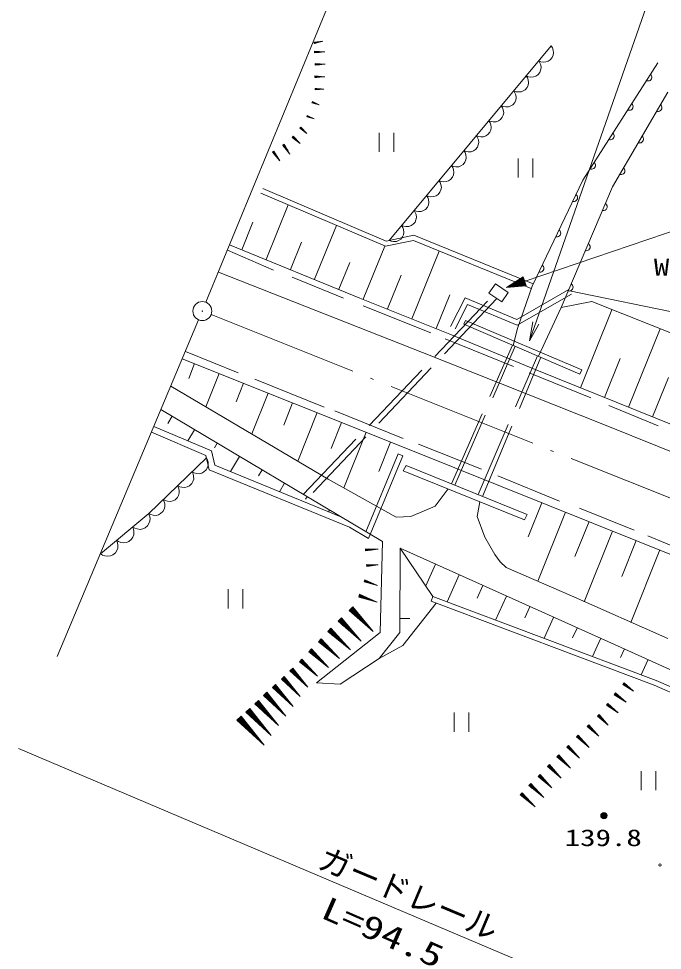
# Model space of a CAD drawing. Units: millimetres, scale not verified. Extents: x -2145 to 637855, y -94315 to 265685.
# Drawn here: x 332757 to 383381, y 153838 to 227151 of the extents above; entities that cross this region are included whole.
import ezdxf
from ezdxf.enums import TextEntityAlignment as Align

# ---------------------------------------------------------------- set-up
doc = ezdxf.new("R2010")
doc.units = ezdxf.units.MM
doc.header["$LTSCALE"] = 1000
doc.linetypes.add('DASHED', pattern=[7.5, 6, -1.5])
doc.linetypes.add('LONG_DASHED_DOTTED', pattern=[15.25, 12, -1.5, 0.25, -1.5])
for name, color, linetype, lineweight in [('M-STR-HTXT', 7, 'Continuous', 13), ('S-BGD', 7, 'Continuous', 13), ('S-BGD-HTXT', 6, 'Continuous', 13), ('S-BMK', 2, 'LONG_DASHED_DOTTED', 13)]:
    doc.layers.add(name, color=color, linetype=linetype, lineweight=lineweight)
doc.styles.add('ＭＳ ゴシック', font='')
doc.styles.get('ＭＳ ゴシック').set_extended_font_data('MS Gothic')

# ---------------------------------------------------------------- blocks, each defined once
blk = doc.blocks.new('open_arrow')
at = {"color": 0, "linetype": 'Continuous', "lineweight": -2}
blk.add_lwpolyline([(7.5, 1.25), (0, 0), (7.5, -1.25)], dxfattribs=at)
blk = doc.blocks.new('BUHIN1')
at = {"color": 2, "linetype": 'Continuous', "lineweight": 13}
for radius in [746, 22.5]:
    blk.add_circle((0, 0), radius, dxfattribs=at)
blk = doc.blocks.new('BUHIN269')
at = {"color": 7, "linetype": 'Continuous', "lineweight": 13}
blk.add_lwpolyline([(129, 271), (181, 219), (218, 162), (253, 82), (258, 7), (246, -66), (206, -150), (157, -204), (96, -248), (11, -273), (-57, -280), (-129, -271)], dxfattribs=at)
blk = doc.blocks.new('BUHIN270')
at = {"color": 7, "linetype": 'Continuous', "lineweight": 13}
blk.add_lwpolyline([(162, 253), (207, 195), (237, 133), (262, 50), (256, -25), (236, -96), (186, -174), (130, -222), (64, -258), (-23, -272), (-92, -271), (-162, -253)], dxfattribs=at)
blk = doc.blocks.new('BUHIN271')
at = {"color": 7, "linetype": 'Continuous', "lineweight": 13}
blk.add_lwpolyline([(117, 276), (171, 227), (211, 171), (250, 93), (257, 18), (249, -55), (212, -141), (166, -197), (107, -244), (23, -272), (-45, -282), (-117, -276)], dxfattribs=at)
blk = doc.blocks.new('BUHIN272')
at = {"color": 7, "linetype": 'Continuous', "lineweight": 13}
blk.add_lwpolyline([(151, 259), (199, 203), (231, 143), (259, 60), (257, -15), (240, -86), (193, -167), (139, -217), (75, -256), (-12, -273), (-81, -274), (-151, -259)], dxfattribs=at)
blk = doc.blocks.new('BUHIN281')
at = {"color": 7, "linetype": 'Continuous', "lineweight": 13}
blk.add_lwpolyline([(-490, -588), (-318, -657), (-144, -682), (81, -675), (259, -604), (418, -503), (570, -321), (641, -145), (679, 43), (645, 265), (586, 429), (490, 588)], dxfattribs=at)
blk = doc.blocks.new('BUHIN282')
at = {"color": 7, "linetype": 'Continuous', "lineweight": 13}
blk.add_lwpolyline([(-633, -529), (-464, -635), (-285, -695), (-45, -731), (158, -691), (346, -614), (543, -450), (652, -278), (728, -86), (735, 157), (704, 341), (633, 529)], dxfattribs=at)
blk = doc.blocks.new('BUHIN283')
at = {"color": 7, "linetype": 'Continuous', "lineweight": 13}
blk.add_lwpolyline([(-568, -547), (-399, -636), (-225, -681), (6, -700), (197, -647), (371, -562), (547, -392), (640, -221), (699, -33), (689, 199), (648, 372), (568, 547)], dxfattribs=at)
blk = doc.blocks.new('BUHIN304')
at = {"color": 7, "linetype": 'Continuous', "lineweight": 13}
blk.add_circle((0, 0), 99.5, dxfattribs=at)
blk = doc.blocks.new('BUHIN313')
at = {"color": 7, "linetype": 'Continuous', "lineweight": 13}
for p, q in [((-192, 182), (-292, 326)), ((-277, 337), (-60, 24)), ((75, -140), (-262, 347)), ((-247, 357), (206, -298)), ((104, -119), (-232, 367)), ((-221, 375), (-5, 62)), ((-105, 242), (-205, 386))]:
    blk.add_line(p, q, dxfattribs=at)
blk.add_lwpolyline([(-313, 330), (256, -370), (-199, 410)], close=True, dxfattribs=at)
blk = doc.blocks.new('BUHIN316')
at = {"color": 7, "linetype": 'Continuous', "lineweight": 13}
for p, q in [((-174, 29), (-283, 71)), ((-279, 83), (-42, -9)), ((94, -49), (-274, 94)), ((-270, 105), (225, -88)), ((102, -27), (-265, 116)), ((-262, 125), (-26, 33)), ((-148, 95), (-257, 137))]:
    blk.add_line(p, q, dxfattribs=at)
blk.add_lwpolyline([(-296, 65), (280, -109), (-263, 152)], close=True, dxfattribs=at)
blk = doc.blocks.new('BUHIN318')
at = {"color": 7, "linetype": 'Continuous', "lineweight": 13}
for p, q in [((-230, 44), (-386, 43)), ((-386, 25), (-48, 28)), ((140, 17), (-386, 13)), ((-386, -3), (322, 3)), ((140, -15), (-386, -19)), ((-386, -35), (-48, -32)), ((-230, -50), (-386, -51))]:
    blk.add_line(p, q, dxfattribs=at)
blk.add_lwpolyline([(-400, -65), (400, 3), (-400, 59)], close=True, dxfattribs=at)
blk = doc.blocks.new('BUHIN340')
at = {"color": 7, "linetype": 'Continuous', "lineweight": 13}
for p, q in [((-379, 225), (-595, 422)), ((-574, 444), (-107, 17)), ((173, -199), (-554, 467)), ((-534, 489), (445, -408)), ((214, -155), (-514, 511)), ((-498, 527), (-31, 99)), ((-260, 355), (-476, 552))]:
    blk.add_line(p, q, dxfattribs=at)
blk.add_lwpolyline([(-632, 421), (553, -506), (-475, 592)], close=True, dxfattribs=at)
blk = doc.blocks.new('BUHIN341')
at = {"color": 7, "linetype": 'Continuous', "lineweight": 13}
for p, q in [((-345, 224), (-539, 416)), ((-519, 436), (-99, 19)), ((154, -192), (-499, 456)), ((-480, 476), (400, -397)), ((194, -153), (-460, 496)), ((-445, 510), (-25, 94)), ((-229, 341), (-423, 533))]:
    blk.add_line(p, q, dxfattribs=at)
blk.add_lwpolyline([(-573, 416), (497, -493), (-421, 570)], close=True, dxfattribs=at)
blk = doc.blocks.new('BUHIN346')
at = {"color": 7, "linetype": 'Continuous', "lineweight": 13}
for p, q in [((-292, 139), (-462, 269)), ((-449, 286), (-79, 5)), ((140, -134), (-436, 304)), ((-423, 321), (353, -268)), ((167, -99), (-409, 339)), ((-399, 352), (-29, 71)), ((-214, 242), (-384, 372))]:
    blk.add_line(p, q, dxfattribs=at)
blk.add_lwpolyline([(-489, 265), (438, -333), (-386, 401)], close=True, dxfattribs=at)
blk = doc.blocks.new('BUHIN254')
at = {"color": 7, "linetype": 'Continuous', "lineweight": 13}
for centre, radius in [((0, 0), 250), ((0, 0), 219), ((0, 0), 188), ((0, 0), 156), ((0, 0), 125), ((0, 0), 93.8), ((0, -1), 62.5), ((0, 0), 31.2)]:
    blk.add_circle(centre, radius, dxfattribs=at)
blk = doc.blocks.new('BUHIN252')
at = {"color": 7, "linetype": 'Continuous', "lineweight": 13}
for p, q in [((-578, 750), (-578, -750)), ((574, -750), (574, 750))]:
    blk.add_line(p, q, dxfattribs=at)

msp = doc.modelspace()

# ---------------------------------------------------------------- linework, layer by layer
at = {"layer": 'M-STR-HTXT'}
msp.add_lwpolyline([(372941, 201786), (384007, 233491), (412006, 233491)], dxfattribs=at)
at = {"layer": 'S-BGD'}
for p, q in [((356138, 225307), (356004, 225280)), ((356007, 225265), (356297, 225323)), ((356461, 225345), (356009, 225254)), ((356012, 225241), (356619, 225362)), ((356466, 225317), (356015, 225227)), ((356018, 225213), (356308, 225271)), ((356154, 225226), (356020, 225199)), ((361893, 209703), (374637, 225003)), ((377115, 214432), (383034, 223673)), ((356219, 221648), (356083, 221647)), ((356083, 221631), (356379, 221633)), ((356543, 221624), (356083, 221621)), ((356083, 221607), (356702, 221611)), ((356543, 221596), (356083, 221593)), ((356083, 221579), (356379, 221581)), ((356220, 221566), (356083, 221565)), ((379457, 213921), (383813, 221370)), ((354989, 218447), (354887, 218537)), ((354896, 218547), (355119, 218353)), ((355252, 218255), (354905, 218558)), ((354914, 218568), (355381, 218161)), ((355270, 218276), (354923, 218579)), ((354930, 218587), (355153, 218392)), ((355043, 218509), (354941, 218599)), ((354393, 217702), (354276, 217805)), ((354286, 217817), (354541, 217595)), ((354693, 217483), (354297, 217829)), ((354307, 217841), (354841, 217375)), ((354714, 217507), (354318, 217853)), ((354326, 217862), (354580, 217640)), ((354455, 217773), (354337, 217875)), ((373143, 206098), (377115, 214432)), ((361608, 209235), (351793, 213413)), ((351950, 213781), (361649, 209652)), ((375426, 204412), (379457, 213921)), ((352213, 208191), (353958, 212492)), ((350301, 208967), (351180, 211133)), ((356036, 206640), (357754, 210876)), ((363803, 209693), (361608, 209235)), ((361649, 209652), (363841, 210109)), ((373073, 205911), (363803, 209693)), ((363841, 210109), (373225, 206282)), ((359580, 205158), (349346, 209354)), ((354124, 207416), (354990, 209550)), ((359859, 205089), (361551, 209260)), ((349174, 208937), (352789, 207367)), ((363682, 203538), (365841, 208861)), ((357947, 205865), (358800, 207966)), ((348463, 207206), (364523, 200888)), ((354263, 206802), (358317, 205156)), ((361770, 204314), (362851, 206977)), ((369743, 205553), (370248, 206289)), ((370248, 206289), (371256, 205598)), ((371991, 202777), (373143, 206098)), ((365593, 202763), (366672, 205423)), ((370751, 204862), (369743, 205553)), ((371256, 205598), (370751, 204862)), ((371946, 203476), (376039, 205825)), ((376238, 205478), (371974, 203031)), ((386494, 203586), (376069, 205745)), ((366661, 202330), (359580, 205158)), ((366731, 202929), (367871, 205178)), ((368060, 204665), (367088, 202748)), ((367871, 205178), (371946, 203476)), ((371974, 203031), (368060, 204665)), ((375426, 204412), (377824, 204895)), ((377824, 204895), (391114, 199624)), ((359841, 204542), (365177, 202428)), ((373648, 200581), (375426, 204412)), ((376945, 198099), (379418, 204227)), ((367768, 203106), (367893, 203410)), ((376894, 199187), (367768, 203106)), ((367893, 203410), (377037, 199509)), ((371646, 201441), (371991, 202777)), ((380718, 196576), (383205, 202737)), ((366308, 201962), (371669, 199775)), ((373383, 199534), (366661, 202330)), ((345869, 200964), (350019, 199288)), ((364523, 200888), (378955, 195132)), ((345629, 200392), (363339, 193307)), ((378832, 197337), (380072, 200410)), ((346593, 200007), (346129, 198847)), ((384636, 195001), (373383, 199534)), ((377037, 199509), (376894, 199187)), ((348521, 199236), (347473, 196618)), ((356781, 196569), (351344, 198778)), ((372897, 199283), (377767, 197313)), ((382605, 195814), (383852, 198904)), ((357110, 190920), (344727, 198242)), ((350448, 198464), (349865, 197007)), ((352376, 197693), (351090, 194480)), ((354303, 196922), (353601, 195166)), ((379168, 196699), (383055, 195102)), ((343947, 196386), (361377, 185999)), ((344831, 195859), (344497, 195297)), ((356231, 196151), (354706, 192341)), ((362999, 194123), (357631, 196298)), ((343392, 195062), (347913, 193140)), ((358158, 195380), (357336, 193326)), ((378955, 195132), (404987, 184689)), ((347485, 192778), (343196, 194602)), ((346599, 194805), (346073, 193922)), ((360086, 194609), (358335, 190233)), ((348368, 193752), (348153, 193392)), ((362013, 193838), (361087, 191523)), ((369155, 191710), (364194, 193681)), ((347913, 193140), (348180, 192016)), ((360065, 186781), (362593, 192913)), ((362593, 192913), (362963, 192760)), ((363339, 193307), (374494, 188822)), ((342987, 188220), (347529, 192593)), ((347753, 191651), (347485, 192778)), ((350136, 192698), (349426, 191506)), ((362963, 192760), (360272, 186234)), ((358789, 187131), (347753, 191651)), ((348180, 192016), (358092, 187956)), ((351904, 191644), (351628, 191181)), ((363005, 191564), (363237, 191987)), ((372543, 187715), (363005, 191564)), ((363237, 191987), (372755, 188138)), ((362459, 187920), (357110, 190920)), ((375305, 189196), (370446, 191167)), ((353672, 190591), (353277, 189928)), ((366528, 190143), (365504, 188797)), ((355440, 189537), (355322, 189338)), ((357208, 188483), (357129, 188351)), ((365504, 188797), (363594, 187971)), ((369025, 189135), (368821, 187969)), ((373895, 189065), (372819, 186379)), ((374494, 188822), (390193, 182521)), ((381155, 186895), (376873, 188628)), ((339187, 185046), (342987, 188220)), ((363594, 187971), (362459, 187920)), ((368821, 187969), (369413, 186341)), ((372755, 188138), (372543, 187715)), ((375754, 188320), (373576, 182881)), ((358789, 187131), (360272, 186234)), ((377613, 187576), (376510, 184823)), ((369413, 186341), (370217, 184988)), ((379471, 186831), (377240, 181258)), ((387271, 184346), (382242, 186453)), ((361377, 185999), (361178, 178838)), ((362742, 178858), (362771, 185486)), ((362771, 185486), (379624, 177912)), ((365341, 181686), (362771, 185486)), ((381330, 186087), (380201, 183267)), ((360248, 185420), (360053, 185407)), ((360055, 185384), (360476, 185413)), ((360712, 185414), (360056, 185369)), ((360057, 185349), (360940, 185409)), ((360714, 185374), (360059, 185330)), ((360060, 185310), (360481, 185338)), ((360256, 185303), (360061, 185290)), ((370217, 184988), (370618, 184417)), ((383189, 185342), (380903, 179636)), ((360316, 184182), (360141, 184170)), ((360734, 184177), (360143, 184137)), ((360143, 184150), (360522, 184176)), ((360145, 184119), (360939, 184172)), ((360736, 184141), (360146, 184101)), ((360147, 184083), (360526, 184108)), ((360323, 184077), (360148, 184065)), ((365551, 184228), (364778, 182519)), ((370618, 184417), (371105, 183972)), ((367404, 183389), (366445, 181270)), ((371105, 183972), (376237, 181747)), ((360151, 182772), (359949, 182844)), ((359956, 182864), (360394, 182708)), ((360645, 182642), (359964, 182885)), ((359971, 182906), (360888, 182578)), ((360660, 182683), (359978, 182927)), ((359984, 182942), (360422, 182786)), ((360194, 182893), (359992, 182965)), ((369258, 182550), (368805, 181550)), ((359866, 181717), (359591, 181816)), ((359807, 181551), (359532, 181650)), ((359542, 181678), (360138, 181465)), ((360481, 181374), (359552, 181706)), ((359562, 181734), (360812, 181288)), ((360501, 181431), (359572, 181763)), ((359579, 181784), (360176, 181571)), ((362981, 177837), (365591, 181165)), ((365341, 181686), (365200, 181312)), ((382739, 174695), (365200, 181312)), ((365341, 181686), (382889, 175066)), ((371111, 181711), (370260, 179830)), ((376237, 181747), (383803, 178368)), ((359155, 180237), (358815, 180585)), ((358850, 180620), (359588, 179865)), ((360034, 179479), (358886, 180655)), ((358922, 180690), (360467, 179107)), ((360106, 179549), (358958, 180725)), ((358984, 180751), (359722, 179996)), ((359365, 180442), (359025, 180791)), ((372965, 180872), (372566, 179991)), ((358261, 179408), (357934, 179743)), ((357968, 179776), (358676, 179051)), ((359105, 178681), (358002, 179810)), ((358037, 179844), (359521, 178324)), ((359173, 178748), (358071, 179877)), ((358097, 179902), (358805, 179177)), ((358463, 179605), (358136, 179940)), ((362747, 179963), (363531, 179959)), ((374818, 180033), (374075, 178391)), ((357447, 178619), (357119, 178925)), ((357151, 178959), (357860, 178295)), ((358287, 177960), (357182, 178993)), ((357213, 179026), (358700, 177636)), ((358349, 178027), (357245, 179060)), ((357268, 179085), (357978, 178421)), ((357631, 178817), (357304, 179123)), ((376672, 179194), (376327, 178433)), ((361178, 178838), (356171, 174876)), ((357454, 177238), (356446, 178181)), ((356474, 178212), (357832, 176942)), ((357512, 177299), (356503, 178242)), ((356525, 178265), (357173, 177659)), ((356856, 178020), (356557, 178300)), ((361121, 176810), (362742, 178858)), ((378525, 178355), (377890, 176952)), ((355700, 177430), (356993, 176221)), ((356688, 176561), (355727, 177459)), ((355748, 177481), (356365, 176904)), ((356063, 177247), (355779, 177514)), ((356687, 177840), (356388, 178119)), ((356417, 178150), (357065, 177544)), ((361121, 176810), (362981, 177837)), ((379624, 177912), (394280, 171223)), ((380379, 177516), (380088, 176874)), ((355288, 176451), (355032, 176691)), ((355903, 177076), (355618, 177342)), ((355645, 177371), (356263, 176794)), ((356633, 176502), (355673, 177400)), ((358049, 174790), (361121, 176810)), ((354271, 175957), (354818, 175369)), ((354555, 175715), (354303, 175986)), ((355144, 176296), (354887, 176536)), ((354912, 176562), (355467, 176043)), ((355801, 175780), (354936, 176589)), ((354961, 176615), (356125, 175527)), ((355850, 175833), (354986, 176641)), ((355004, 176661), (355560, 176142)), ((382232, 176677), (381705, 175513)), ((354428, 174258), (353532, 175221)), ((353561, 175248), (354767, 173952)), ((354486, 174313), (353591, 175275)), ((353612, 175296), (354188, 174677)), ((353911, 175041), (353645, 175326)), ((354392, 175563), (354139, 175834)), ((354167, 175860), (354714, 175272)), ((355046, 174971), (354195, 175886)), ((354223, 175912), (355368, 174681)), ((355102, 175023), (354251, 175938)), ((353062, 174216), (352770, 174530)), ((352802, 174560), (353436, 173879)), ((353820, 173531), (352835, 174590)), ((352867, 174620), (354193, 173194)), ((353884, 173590), (352899, 174649)), ((352923, 174672), (353556, 173991)), ((353252, 174392), (352959, 174706)), ((353739, 174881), (353473, 175166)), ((353503, 175193), (354078, 174575)), ((356171, 174876), (358049, 174790)), ((380451, 174652), (380296, 174770)), ((380308, 174785), (380644, 174530)), ((380843, 174404), (380320, 174801)), ((380332, 174817), (381037, 174282)), ((380867, 174435), (380344, 174833)), ((380353, 174845), (380689, 174590)), ((380522, 174745), (380367, 174863)), ((392653, 170414), (382739, 174695)), ((382889, 175066), (392812, 170781)), ((352386, 173550), (352067, 173893)), ((352102, 173926), (352793, 173183)), ((353212, 172803), (352137, 173958)), ((352172, 173991), (353619, 172436)), ((353282, 172868), (352208, 174024)), ((352234, 174048), (352925, 173306)), ((352592, 173742), (352273, 174085)), ((351733, 172868), (351401, 173225)), ((351438, 173259), (352157, 172486)), ((352594, 172090), (351474, 173293)), ((351511, 173327), (353018, 171707)), ((352667, 172158), (351547, 173361)), ((351575, 173387), (352294, 172614)), ((351948, 173068), (351616, 173425)), ((351056, 172203), (350698, 172588)), ((350737, 172625), (351514, 171790)), ((351986, 171362), (350777, 172662)), ((350816, 172699), (352444, 170949)), ((352065, 171436), (350856, 172736)), ((350886, 172763), (351663, 171928)), ((351289, 172419), (350930, 172805)), ((378322, 172289), (378656, 171966)), ((378857, 171802), (378338, 172305)), ((378353, 172321), (379052, 171643)), ((378887, 171833), (378368, 172337)), ((378380, 172349), (378713, 172025)), ((378551, 172217), (378397, 172366)), ((350380, 171538), (349995, 171952)), ((350037, 171991), (350872, 171094)), ((351378, 170635), (350080, 172031)), ((350122, 172070), (351870, 170191)), ((351463, 170714), (350164, 172110)), ((350196, 172139), (351031, 171242)), ((350629, 171770), (350244, 172184)), ((378461, 172124), (378307, 172274)), ((377654, 171288), (377486, 171451)), ((377503, 171468), (377867, 171115)), ((378086, 170936), (377520, 171485)), ((377536, 171502), (378299, 170763)), ((378119, 170970), (377553, 171520)), ((377565, 171533), (377929, 171180)), ((377752, 171389), (377584, 171552)), ((376847, 170451), (376665, 170628)), ((376683, 170646), (377078, 170264)), ((377315, 170070), (376701, 170665)), ((376720, 170684), (377545, 169883)), ((377351, 170107), (376738, 170702)), ((376751, 170716), (377145, 170334)), ((376954, 170561), (376772, 170737)), ((376082, 169639), (375902, 169817)), ((375920, 169836), (376310, 169449)), ((376545, 169252), (375938, 169854)), ((375957, 169873), (376773, 169063)), ((376582, 169289), (375975, 169891)), ((375989, 169905), (376379, 169518)), ((376189, 169747), (376009, 169926))]:
    msp.add_line(p, q, dxfattribs=at)
at = {"layer": 'S-BGD', "linetype": 'DASHED'}
for p, q in [((355139, 189716), (370044, 205347)), ((370365, 205127), (355547, 189473)), ((366802, 190546), (371586, 201466)), ((367069, 190438), (371803, 201373)), ((368891, 189701), (373554, 200621)), ((369243, 189559), (373818, 200508))]:
    msp.add_line(p, q, dxfattribs=at)
at = {"layer": 'S-BGD'}
for points in [[(356011, 225185), (356686, 225375), (355989, 225291)], [(356071, 221552), (356771, 221612), (356070, 221661)], [(354869, 218536), (355432, 218116), (354941, 218617)], [(354256, 217803), (354899, 217324), (354337, 217897)], [(371122, 205997), (372663, 206123), (372422, 206834)], [(371413, 206096), (372369, 206697), (372538, 206200)], [(371555, 206144), (372334, 206626), (372467, 206235)], [(371701, 206193), (372299, 206554), (372395, 206270)], [(371843, 206241), (372264, 206483), (372324, 206305)], [(360045, 185271), (361037, 185416), (360034, 185426)], [(360134, 184048), (361027, 184178), (360124, 184187)], [(359924, 182832), (360989, 182542), (359982, 182993)], [(359498, 181634), (360950, 181239), (359576, 181853)], [(358753, 180586), (360638, 178933), (359030, 180857)], [(357874, 179744), (359684, 178156), (358141, 180004)], [(357062, 178924), (358864, 177483), (357306, 179184)], [(356336, 178118), (357981, 176802), (356559, 178355)], [(355569, 177340), (357135, 176088), (355780, 177567)], [(354843, 176535), (356253, 175407), (355033, 176738)], [(354092, 175836), (355494, 174545), (354308, 176036)], [(353424, 175168), (354900, 173809), (353651, 175379)], [(352716, 174532), (354339, 173037), (352965, 174764)], [(380271, 174766), (381114, 174223), (380365, 174890)], [(352008, 173895), (353779, 172265), (352280, 174148)], [(351339, 173227), (353184, 171529), (351623, 173491)], [(350631, 172591), (352623, 170757), (350937, 172876)], [(378280, 172273), (379129, 171568), (378399, 172396)], [(349923, 171954), (352063, 169984), (350252, 172261)], [(377456, 171450), (378383, 170681), (377586, 171584)], [(376633, 170627), (377636, 169794), (376773, 170772)], [(375870, 169817), (376863, 168973), (376011, 169960)]]:
    msp.add_lwpolyline(points, close=True, dxfattribs=at)
for points in [[(371268, 206046), (372405, 206768), (372609, 206165), (371271, 206047)], [(372241, 206376), (371989, 206291), (372229, 206412), (372253, 206341), (371989, 206291)]]:
    msp.add_lwpolyline(points, dxfattribs=at)
at = {"layer": 'S-BGD-HTXT'}
for p, q in [((347489, 204836), (358556, 231765)), ((371122, 205997), (389700, 212299)), ((346913, 203450), (335788, 176949)), ((392384, 144422), (332757, 169729))]:
    msp.add_line(p, q, dxfattribs=at)
at = {"layer": 'S-BMK'}
msp.add_line((347900, 203865), (418236, 175713), dxfattribs=at)

# ---------------------------------------------------------------- block references
at = {"layer": 'M-STR-HTXT', "xscale": 200, "yscale": 200, "rotation": 70.8}
msp.add_blockref('open_arrow', (372941, 201786), dxfattribs=at)
at = {"layer": 'S-BGD'}
for name, p in [('BUHIN318', (356434, 224526)), ('BUHIN281', (374147, 224414)), ('BUHIN318', (356471, 223554)), ('BUHIN281', (373167, 223238)), ('BUHIN318', (356446, 222581)), ('BUHIN281', (372187, 222061)), ('BUHIN270', (382294, 222518)), ('BUHIN281', (371206, 220884)), ('BUHIN316', (356123, 220469)), ('BUHIN281', (370226, 219707)), ('BUHIN270', (380814, 220208)), ('BUHIN272', (383087, 220129)), ('BUHIN316', (355711, 219371)), ('BUHIN281', (369246, 218530)), ('BUHIN252', (361689, 217424)), ('BUHIN281', (368265, 217353)), ('BUHIN270', (379334, 217898)), ('BUHIN272', (381635, 217646)), ('BUHIN313', (353837, 216855)), ('BUHIN313', (353037, 216323)), ('BUHIN281', (367285, 216176)), ('BUHIN281', (366305, 214999)), ('BUHIN252', (372630, 215398)), ('BUHIN270', (377855, 215588)), ('BUHIN272', (380183, 215163)), ('BUHIN281', (365324, 213822)), ('BUHIN281', (364344, 212646)), ('BUHIN269', (376453, 213043)), ('BUHIN271', (378785, 212337)), ('BUHIN281', (363364, 211469)), ('BUHIN281', (362383, 210292)), ('BUHIN269', (375129, 210265)), ('BUHIN271', (377442, 209167)), ('BUHIN269', (373805, 207487)), ('BUHIN271', (376098, 205997)), ('BUHIN283', (346961, 192046)), ('BUHIN283', (345826, 190953)), ('BUHIN283', (344691, 189860)), ('BUHIN283', (343555, 188767)), ('BUHIN282', (342354, 187691)), ('BUHIN282', (341087, 186633)), ('BUHIN282', (339820, 185575)), ('BUHIN252', (349803, 181496)), ('BUHIN346', (380092, 173690)), ('BUHIN346', (379469, 172855)), ('BUHIN252', (367581, 171793)), ('BUHIN341', (375663, 168657)), ('BUHIN341', (374925, 167884)), ('BUHIN252', (382304, 167201)), ('BUHIN341', (374186, 167110)), ('BUHIN340', (373500, 166378)), ('BUHIN340', (372827, 165644)), ('BUHIN254', (378786, 164437)), ('BUHIN304', (383193, 160558))]:
    msp.add_blockref(name, p, dxfattribs=at)
at = {"layer": 'S-BMK'}
msp.add_blockref('BUHIN1', (347203, 204142), dxfattribs=at)

# ---------------------------------------------------------------- texts
at = {"layer": 'S-BGD', "style": 'ＭＳ ゴシック', "width": 1.35}
for s, p in [('W', (382713, 206536)), ('139.8', (375703, 161645))]:
    msp.add_text(s, height=1320, dxfattribs=at).set_placement(p, align=Align.BOTTOM_LEFT)
at = {"layer": 'S-BGD-HTXT', "style": 'ＭＳ ゴシック'}
msp.add_text('ガードレール', height=1833, rotation=337.2, dxfattribs=at).set_placement((355956, 159863), align=Align.BOTTOM_LEFT)
at = {"layer": 'S-BGD-HTXT', "style": 'ＭＳ ゴシック', "width": 1.35}
msp.add_text('L=94.5', height=1833, rotation=336.3, dxfattribs=at).set_placement((356186, 155946), align=Align.BOTTOM_LEFT)

doc.saveas('drawing.dxf')
